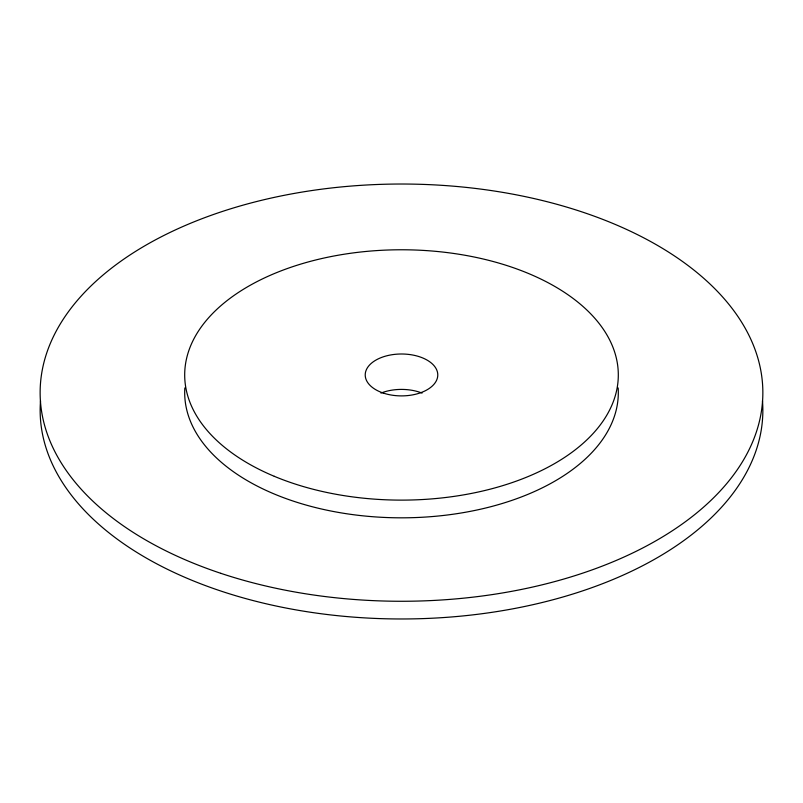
<?xml version="1.0" encoding="UTF-8"?>
<svg xmlns="http://www.w3.org/2000/svg" width="803" height="803" viewBox="0 0 803 803"><rect width="100%" height="100%" fill="white"/><g stroke="black" fill="none" stroke-linecap="round" stroke-linejoin="round"><path stroke-width="1.2" d="M618.159 387.939A216.81 125.178 0 0 1 401.5 517.825A216.81 125.178 0 0 1 184.841 387.939M762.469 400.767A361.35 208.619 0 0 1 401.5 618.972A361.35 208.619 0 0 1 40.531 400.767M380.943 393.089A36.276 20.948 0 0 1 422.057 393.089M274.285 476.309A216.81 125.178 0 0 0 617.146 387.869A216.81 125.178 0 0 0 313.07 260.654A216.81 125.178 0 0 0 274.285 476.309M220.825 573.322A361.35 208.619 0 0 0 762.85 392.647A361.35 208.619 0 0 0 220.825 211.972A361.35 208.619 0 0 0 220.825 573.322M383.362 393.089A36.276 20.948 0 0 0 437.776 374.951A36.276 20.948 0 0 0 383.362 356.803A36.276 20.948 0 0 0 383.362 393.089"/></g></svg>
